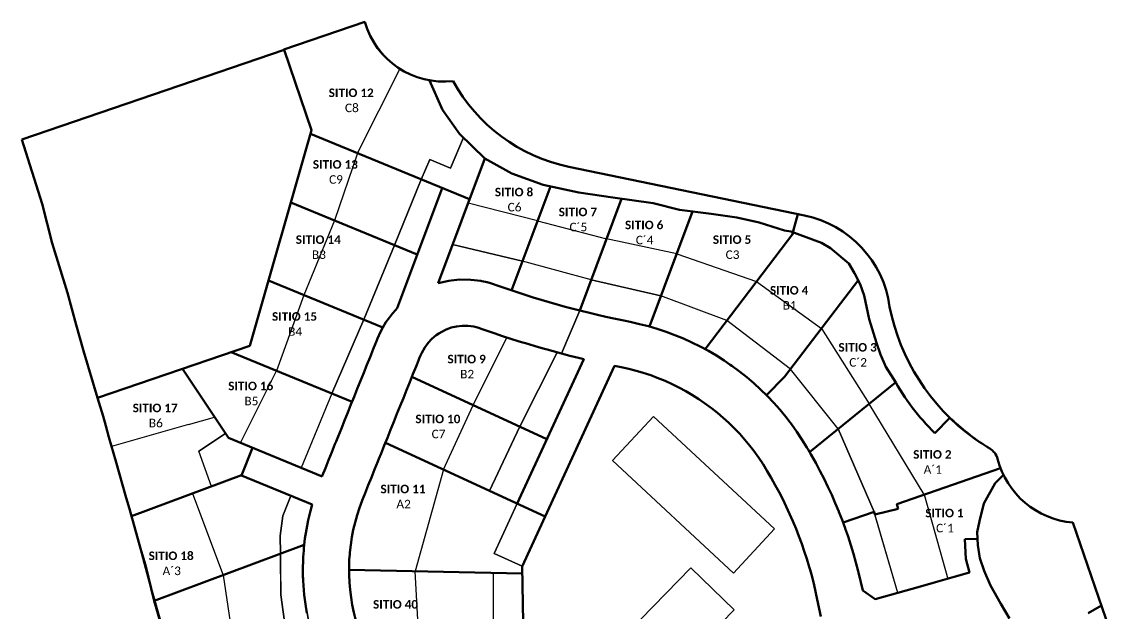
# Model space of a CAD drawing. Header units: millimetres. Extents: x 7644 to 263653, y 8049 to 298241.
# Drawn here: x 7644 to 263653, y 159884 to 298241 of the extents above; entities that cross this region are included whole.
import ezdxf

# ---------------------------------------------------------------- set-up
doc = ezdxf.new("R2010")
doc.units = ezdxf.units.MM
for name, color, linetype in [('1', 7, 'Continuous'), ('10', 7, 'Continuous'), ('11', 7, 'Continuous'), ('12', 7, 'Continuous'), ('13', 7, 'Continuous'), ('14', 7, 'Continuous'), ('15', 7, 'Continuous'), ('16', 7, 'Continuous'), ('17', 7, 'Continuous'), ('18', 7, 'Continuous'), ('19', 7, 'Continuous'), ('2', 7, 'Continuous'), ('3', 7, 'Continuous'), ('4', 7, 'Continuous'), ('40', 7, 'Continuous'), ('5', 7, 'Continuous'), ('6', 7, 'Continuous'), ('7', 7, 'Continuous'), ('8', 7, 'Continuous'), ('9', 7, 'Continuous'), ('Acceso', 4, 'Continuous'), ('E', 7, 'Continuous'), ('Edificios', 5, 'Continuous'), ('Etapa1', 3, 'Continuous'), ('Etapa2', 4, 'Continuous'), ('General', 6, 'Continuous'), ('Living', 1, 'Continuous')]:
    doc.layers.add(name, color=color, linetype=linetype)
doc.layers.add('A-AREA-____-IDEN', color=2, linetype='Continuous', lineweight=9)
doc.styles.add('Calibri_2', font='', dxfattribs={"height": 2000})
doc.styles.add('Calibri_B', font='', dxfattribs={"height": 2000})
doc.styles.get('Calibri_2').set_extended_font_data('Calibri')
doc.styles.get('Calibri_B').set_extended_font_data('Calibri', bold=True)

msp = doc.modelspace()

# ---------------------------------------------------------------- linework, layer by layer
at = {"layer": '1'}
for p, q in [((212342, 185408), (236597, 193822)), ((237276, 192257), (235393, 190279)), ((236597, 193822), (237276, 192257)), ((235393, 190279), (232668, 185525)), ((212624, 184288), (212342, 185408)), ((232668, 185525), (231673, 181398)), ((199783, 181052), (207041, 183569)), ((207041, 183569), (207228, 182930)), ((207228, 182930), (212624, 184288)), ((200945, 177787), (199783, 181052)), ((231673, 181398), (231177, 178844)), ((202204, 173783), (200945, 177787)), ((231241, 177302), (228232, 177154)), ((228232, 177154), (228457, 172574)), ((231177, 178844), (231241, 177302)), ((204395, 165189), (202204, 173783)), ((228457, 172574), (229363, 169379)), ((229363, 169379), (207317, 163127)), ((207317, 163127), (204395, 165189))]:
    msp.add_line(p, q, dxfattribs=at)
at = {"layer": '10'}
for p, q in [((92686, 199759), (98886, 215179)), ((98886, 215179), (130487, 200619)), ((123540, 185542), (92686, 199759)), ((130487, 200619), (123540, 185542))]:
    msp.add_line(p, q, dxfattribs=at)
at = {"layer": '11'}
for p, q in [((92686, 199759), (87245, 186218)), ((130080, 182529), (92686, 199759)), ((87245, 186218), (86067, 182800)), ((86067, 182800), (85592, 181096)), ((124702, 170858), (130080, 182529)), ((85185, 179374), (84847, 177638)), ((85592, 181096), (85185, 179374)), ((84847, 177638), (84578, 175889)), ((84578, 175889), (84371, 174053)), ((84248, 172338), (84191, 170648)), ((84371, 174053), (84248, 172338)), ((84191, 170648), (84196, 169991)), ((84196, 169991), (124702, 169175)), ((124702, 169175), (124702, 170858))]:
    msp.add_line(p, q, dxfattribs=at)
at = {"layer": '12'}
for p, q in [((68960, 291816), (87900, 298241)), ((75384, 272876), (68960, 291816)), ((103016, 284561), (106087, 277645)), ((106087, 277645), (110051, 272071)), ((75139, 272019), (75384, 272876)), ((112383, 256734), (75139, 272019)), ((110051, 272071), (115976, 266259)), ((115976, 266259), (112383, 256734))]:
    msp.add_line(p, q, dxfattribs=at)
msp.add_open_spline([(87900, 298241), (88983, 294834), (92435, 288761), (99922, 285145), (103016, 284561)], degree=3, knots=[0, 0, 0, 0, 11506.0970633, 21212.3696947, 21212.3696947, 21212.3696947, 21212.3696947], dxfattribs=at)
at = {"layer": '13'}
for p, q in [((75139, 272019), (70544, 255962)), ((105997, 259355), (75139, 272019)), ((100160, 243806), (105997, 259355)), ((70544, 255962), (100160, 243806))]:
    msp.add_line(p, q, dxfattribs=at)
at = {"layer": '14'}
for p, q in [((70544, 255962), (65321, 237713)), ((100160, 243806), (70544, 255962)), ((95431, 231208), (100160, 243806)), ((65321, 237713), (92113, 226717)), ((94335, 230032), (95431, 231208)), ((92113, 226717), (92804, 227942)), ((92804, 227942), (94335, 230032))]:
    msp.add_line(p, q, dxfattribs=at)
at = {"layer": '15'}
for p, q in [((60955, 222456), (65321, 237713)), ((65321, 237713), (92113, 226717)), ((91531, 225685), (90395, 223011)), ((92113, 226717), (91531, 225685)), ((90395, 223011), (88360, 217951)), ((56591, 220958), (60955, 222456)), ((84898, 209340), (56591, 220958)), ((88360, 217951), (86122, 212384)), ((86122, 212384), (84898, 209340))]:
    msp.add_line(p, q, dxfattribs=at)
at = {"layer": '16'}
for p, q in [((45258, 217066), (56591, 220958)), ((56591, 220958), (84898, 209340)), ((55954, 200882), (45258, 217066)), ((84898, 209340), (78661, 193827)), ((77879, 191883), (55954, 200882)), ((78661, 193827), (77879, 191883))]:
    msp.add_line(p, q, dxfattribs=at)
at = {"layer": '17'}
for p, q in [((45258, 217066), (25365, 210235)), ((55954, 200882), (45258, 217066)), ((25365, 210235), (33317, 182569)), ((61635, 198550), (55954, 200882)), ((59015, 192166), (61635, 198550)), ((33317, 182569), (59015, 192166))]:
    msp.add_line(p, q, dxfattribs=at)
at = {"layer": '18'}
for p, q in [((33317, 182569), (59015, 192166)), ((59015, 192166), (75552, 185298)), ((75552, 185298), (74625, 181649)), ((38628, 162792), (33317, 182569)), ((74625, 181649), (73871, 177317)), ((73871, 177317), (73709, 175883)), ((73709, 175883), (38628, 162792))]:
    msp.add_line(p, q, dxfattribs=at)
at = {"layer": '19'}
for p, q in [((38631, 162782), (73709, 175883)), ((73624, 175133), (73390, 170742)), ((73709, 175883), (73624, 175133)), ((73390, 170742), (73696, 164157)), ((73696, 164157), (74782, 157655)), ((42390, 149580), (38631, 162782))]:
    msp.add_line(p, q, dxfattribs=at)
at = {"layer": '2'}
for p, q in [((212049, 213872), (191933, 197581)), ((224713, 205620), (221234, 202029)), ((191933, 197581), (193365, 195064)), ((193365, 195064), (195314, 191346)), ((212342, 185408), (236597, 193822)), ((195314, 191346), (197114, 187554)), ((197114, 187554), (198762, 183693)), ((212624, 184288), (212342, 185408)), ((198762, 183693), (199783, 181052)), ((199783, 181052), (207041, 183569)), ((207041, 183569), (207228, 182930)), ((207228, 182930), (212624, 184288))]:
    msp.add_line(p, q, dxfattribs=at)
for points, knots in [([(221234, 202029), (219586, 203750), (216113, 207377), (213449, 211635), (212049, 213872)], [0, 0, 0, 0, 7129.1594524, 15022.7711168, 15022.7711168, 15022.7711168, 15022.7711168]), ([(236597, 193822), (235910, 195968), (235404, 197504), (233782, 198707), (229239, 201414), (226453, 203943), (224713, 205620)], [0, 0, 0, 0, 2253.1984588, 5292.4988511, 9939.5324602, 17144.9851397, 17144.9851397, 17144.9851397, 17144.9851397])]:
    msp.add_open_spline(points, degree=3, knots=knots, dxfattribs=at)
at = {"layer": '3'}
for p, q in [((203300, 237758), (186099, 215190)), ((203749, 236865), (203300, 237758)), ((204691, 234233), (203749, 236865)), ((205909, 228661), (204691, 234233)), ((208518, 220413), (205909, 228661)), ((209797, 217554), (208518, 220413)), ((186099, 215190), (181820, 210910)), ((212049, 213872), (209797, 217554)), ((191933, 197581), (212049, 213872)), ((181820, 210910), (184977, 207500)), ((184977, 207500), (187689, 204101)), ((187689, 204101), (190157, 200522)), ((190157, 200522), (191933, 197581))]:
    msp.add_line(p, q, dxfattribs=at)
at = {"layer": '4'}
for p, q in [((188255, 248933), (167471, 221663)), ((194687, 246554), (188255, 248933)), ((196825, 245279), (194687, 246554)), ((201157, 241727), (196825, 245279)), ((203300, 237758), (201157, 241727)), ((186099, 215190), (203300, 237758)), ((167471, 221663), (171973, 218969)), ((171973, 218969), (175516, 216449)), ((175516, 216449), (178876, 213689)), ((181820, 210910), (186099, 215190)), ((178876, 213689), (181820, 210910))]:
    msp.add_line(p, q, dxfattribs=at)
at = {"layer": '40'}
for p, q in [((84195, 169991), (124702, 169175)), ((84203, 168829), (84195, 169991)), ((124702, 169175), (124903, 157804)), ((84285, 167062), (84203, 168829)), ((84437, 165299), (84285, 167062)), ((84660, 163540), (84437, 165299)), ((84944, 161833), (84660, 163540)), ((85801, 158144), (84944, 161833))]:
    msp.add_line(p, q, dxfattribs=at)
at = {"layer": '5'}
for p, q in [((154478, 226955), (164575, 253853)), ((164575, 253853), (174923, 252461)), ((174923, 252461), (180164, 251328)), ((180164, 251328), (186034, 249459)), ((188255, 248933), (167471, 221663)), ((186034, 249459), (188255, 248933)), ((156312, 226412), (154478, 226955)), ((160415, 224965), (156312, 226412)), ((164403, 223238), (160415, 224965)), ((167471, 221663), (164403, 223238))]:
    msp.add_line(p, q, dxfattribs=at)
at = {"layer": '6'}
for p, q in [((138150, 230693), (147965, 256840)), ((147965, 256840), (155328, 255786)), ((164575, 253853), (154478, 226955)), ((155328, 255786), (161522, 254221)), ((161522, 254221), (164575, 253853)), ((140421, 230125), (138150, 230693)), ((142323, 229671), (140421, 230125)), ((144228, 229234), (142323, 229671)), ((146138, 228814), (144228, 229234)), ((149997, 228036), (146138, 228814)), ((154478, 226955), (149997, 228036))]:
    msp.add_line(p, q, dxfattribs=at)
at = {"layer": '7'}
for p, q in [((122192, 235418), (131323, 259741)), ((131323, 259741), (122192, 235418)), ((131323, 259741), (137984, 258286)), ((137984, 258286), (145884, 257138)), ((147965, 256840), (138150, 230693)), ((145884, 257138), (147965, 256840)), ((125370, 234368), (122192, 235418)), ((129104, 233206), (125370, 234368)), ((133463, 231942), (129104, 233206)), ((138150, 230693), (133463, 231942))]:
    msp.add_line(p, q, dxfattribs=at)
at = {"layer": '8'}
for p, q in [((115976, 266259), (105001, 237067)), ((122237, 262789), (115976, 266259)), ((129635, 260109), (122237, 262789)), ((122192, 235418), (131323, 259741)), ((131323, 259741), (129635, 260109)), ((105001, 237067), (107522, 237651)), ((107522, 237651), (110098, 237933)), ((110098, 237933), (112689, 237909)), ((112689, 237909), (115258, 237578)), ((115258, 237578), (118643, 236650)), ((118643, 236650), (121658, 235597)), ((121658, 235597), (122192, 235418))]:
    msp.add_line(p, q, dxfattribs=at)
at = {"layer": '9'}
for p, q in [((105183, 225346), (104563, 224938)), ((106724, 226209), (105183, 225346)), ((108059, 226690), (106724, 226209)), ((109334, 226985), (108059, 226690)), ((110636, 227128), (109334, 226985)), ((111946, 227115), (110636, 227128)), ((113403, 226928), (111946, 227115)), ((113892, 226820), (113403, 226928)), ((114562, 226630), (113892, 226820)), ((120117, 224722), (114562, 226630)), ((102670, 223135), (101896, 222078)), ((103563, 224092), (102670, 223135)), ((104563, 224938), (103563, 224092)), ((127954, 222282), (120117, 224722)), ((101191, 220828), (100839, 220037)), ((101896, 222078), (101191, 220828)), ((131912, 221167), (127954, 222282)), ((135874, 220126), (131912, 221167)), ((100839, 220037), (98886, 215179)), ((130487, 200619), (139110, 219335)), ((139110, 219335), (135874, 220126)), ((98886, 215179), (130487, 200619))]:
    msp.add_line(p, q, dxfattribs=at)
at = {"layer": 'Acceso'}
for p, q in [((107896, 263983), (110991, 271149)), ((110991, 271149), (115976, 266259)), ((115976, 266259), (112383, 256734)), ((101086, 261370), (103116, 266055)), ((103116, 266055), (107896, 263983)), ((101086, 261370), (94783, 246013)), ((112383, 256734), (101086, 261370)), ((112383, 256734), (101086, 261370)), ((105997, 259355), (101086, 261370)), ((100160, 243806), (105997, 259355)), ((94783, 246013), (87620, 228561)), ((94783, 246013), (100160, 243806)), ((100160, 243806), (94783, 246013)), ((108413, 246144), (105001, 237067)), ((124762, 242262), (108413, 246144)), ((95431, 231208), (100160, 243806)), ((124762, 242262), (122192, 235418)), ((122192, 235418), (124762, 242262)), ((140832, 237838), (124762, 242262)), ((105001, 237067), (107522, 237651)), ((107522, 237651), (110098, 237933)), ((110098, 237933), (112689, 237909)), ((112689, 237909), (115258, 237578)), ((115258, 237578), (118643, 236650)), ((118643, 236650), (122192, 235418)), ((140832, 237838), (138150, 230693)), ((138150, 230693), (140832, 237838)), ((157160, 234100), (140832, 237838)), ((122192, 235418), (127237, 233787)), ((127237, 233787), (133463, 231942)), ((157160, 234100), (154478, 226955)), ((154478, 226955), (157160, 234100)), ((172548, 228324), (157160, 234100)), ((94335, 230032), (95431, 231208)), ((133463, 231942), (138150, 230693)), ((138150, 230693), (142323, 229671)), ((87620, 228561), (80128, 211298)), ((87620, 228561), (92113, 226717)), ((92113, 226717), (87620, 228561)), ((92113, 226717), (92804, 227942)), ((92804, 227942), (94335, 230032)), ((142323, 229671), (145183, 229024)), ((145183, 229024), (146138, 228814)), ((146138, 228814), (149997, 228036)), ((149997, 228036), (154478, 226955)), ((172548, 228324), (167471, 221663)), ((167471, 221663), (172548, 228324)), ((187452, 216965), (172548, 228324)), ((90963, 224348), (91531, 225685)), ((91531, 225685), (92113, 226717)), ((154478, 226955), (156312, 226412)), ((156312, 226412), (160415, 224965)), ((84898, 209340), (90963, 224348)), ((160415, 224965), (164403, 223238)), ((164403, 223238), (167471, 221663)), ((124133, 203547), (132906, 220906)), ((132906, 220906), (139110, 219335)), ((167471, 221663), (171973, 218969)), ((139110, 219335), (130487, 200619)), ((171973, 218969), (175516, 216449)), ((175516, 216449), (178876, 213689)), ((186099, 215190), (181820, 210910)), ((181820, 210910), (186099, 215190)), ((187452, 216965), (186099, 215190)), ((186099, 215190), (187452, 216965)), ((198595, 202976), (187452, 216965)), ((178876, 213689), (181820, 210910)), ((80128, 211298), (72984, 193892)), ((80128, 211298), (84898, 209340)), ((84898, 209340), (80130, 211297)), ((181820, 210910), (184977, 207500)), ((77894, 191918), (84898, 209340)), ((184977, 207500), (187689, 204101)), ((117082, 188518), (124133, 203547)), ((130487, 200619), (124133, 203547)), ((124133, 203547), (130487, 200619)), ((187689, 204101), (190157, 200522)), ((191933, 197581), (198595, 202976)), ((198595, 202976), (191933, 197581)), ((191933, 197581), (198595, 202976)), ((207041, 183569), (198595, 202976)), ((49044, 197794), (55274, 201911)), ((55274, 201911), (55954, 200882)), ((55954, 200882), (61635, 198550)), ((130487, 200619), (123540, 185542)), ((190157, 200522), (191933, 197581)), ((51985, 189541), (49044, 197794)), ((61635, 198550), (59015, 192166)), ((192336, 196894), (191933, 197581)), ((193365, 195064), (192336, 196894)), ((194358, 193215), (193365, 195064)), ((59015, 192166), (51985, 189541)), ((72984, 193892), (77894, 191918)), ((195314, 191346), (194358, 193215)), ((197114, 187554), (195314, 191346)), ((70605, 187353), (68667, 182686)), ((75552, 185298), (70605, 187353)), ((123540, 185542), (117082, 188518)), ((197957, 185632), (197114, 187554)), ((74625, 181649), (75552, 185298)), ((123540, 185542), (118163, 173871)), ((130080, 182529), (123540, 185542)), ((198762, 183693), (197957, 185632)), ((68667, 182686), (68110, 177970)), ((124702, 170858), (130080, 182529)), ((199169, 182658), (198762, 183693)), ((199529, 181739), (199169, 182658)), ((207041, 183569), (199783, 181052)), ((199783, 181052), (207041, 183569)), ((212603, 164626), (207041, 183569)), ((73871, 177317), (74625, 181649)), ((199783, 181052), (199529, 181739)), ((199783, 181052), (202204, 173783)), ((68110, 177970), (68152, 173810)), ((73709, 175883), (73871, 177317)), ((68152, 173810), (73709, 175883)), ((73709, 175883), (68152, 173808)), ((73709, 175883), (68152, 173810)), ((73390, 170742), (73709, 175883)), ((68152, 173808), (68152, 170500)), ((118163, 173871), (124702, 170858)), ((202204, 173783), (204395, 165189)), ((68152, 170500), (68227, 164157)), ((73696, 164157), (73390, 170742)), ((124702, 169175), (117942, 169311)), ((117942, 169311), (117942, 157804)), ((124901, 157927), (124702, 169175)), ((68227, 164157), (69353, 156237)), ((74782, 157655), (73696, 164157)), ((204395, 165189), (207317, 163127)), ((207317, 163127), (212603, 164626))]:
    msp.add_line(p, q, dxfattribs=at)
at = {"layer": 'E'}
for p, q in [((146304, 217742), (130080, 182529)), ((148723, 217258), (146304, 217742)), ((151399, 216602), (148723, 217258)), ((155538, 215256), (151399, 216602)), ((158129, 214225), (155538, 215256)), ((162957, 211827), (158129, 214225)), ((166041, 209942), (162957, 211827)), ((168153, 208461), (166041, 209942)), ((170362, 206753), (168153, 208461)), ((173700, 203747), (170362, 206753)), ((176178, 201144), (173700, 203747)), ((177933, 199070), (176178, 201144)), ((180062, 196200), (177933, 199070)), ((182026, 193127), (180062, 196200)), ((183900, 189861), (182026, 193127)), ((184792, 188201), (183900, 189861)), ((186476, 184828), (184792, 188201)), ((188397, 180494), (186476, 184828)), ((130080, 182529), (124673, 170795)), ((190707, 174761), (188397, 180494)), ((192035, 170049), (190707, 174761)), ((124673, 170795), (124903, 157804)), ((124702, 170858), (124903, 157804)), ((193500, 164163), (192035, 170049)), ((194574, 159085), (193500, 164163))]:
    msp.add_line(p, q, dxfattribs=at)
at = {"layer": 'Edificios'}
for points in [[(155453, 205924), (183752, 179602), (174127, 169254), (145827, 195576)], [(140654, 146371), (164163, 170498), (174286, 160635), (150776, 136508)]]:
    msp.add_lwpolyline(points, close=True, dxfattribs=at)
at = {"layer": 'Etapa1'}
for p, q in [((147965, 256840), (138150, 230693)), ((147964, 256836), (155518, 255738)), ((155518, 255738), (161522, 254221)), ((161522, 254221), (164575, 253853)), ((164575, 253853), (168925, 253329)), ((168925, 253329), (174923, 252461)), ((174923, 252461), (180164, 251328)), ((180164, 251328), (186034, 249459)), ((186034, 249459), (187554, 249192)), ((187554, 249192), (194687, 246554)), ((194687, 246554), (196825, 245279)), ((196825, 245279), (201157, 241727)), ((201157, 241727), (203749, 236865)), ((203749, 236865), (204691, 234233)), ((204691, 234233), (205909, 228661)), ((138150, 230693), (133887, 220639)), ((205909, 228661), (208528, 220391)), ((105183, 225346), (103563, 224092)), ((106724, 226209), (105183, 225346)), ((108059, 226690), (106724, 226209)), ((109334, 226985), (108059, 226690)), ((110636, 227128), (109334, 226985)), ((111946, 227115), (110636, 227128)), ((113403, 226928), (111946, 227115)), ((115105, 226446), (113403, 226928)), ((118172, 225375), (115105, 226446)), ((122068, 224085), (118172, 225375)), ((103563, 224092), (101896, 222078)), ((129911, 221721), (122068, 224085)), ((101191, 220828), (100839, 220037)), ((101896, 222078), (101191, 220828)), ((133887, 220639), (129911, 221721)), ((208528, 220391), (209797, 217554)), ((100839, 220037), (98886, 215179)), ((98886, 215179), (88682, 189799)), ((209797, 217554), (211587, 214689)), ((211587, 214689), (212049, 213872)), ((221234, 202029), (224743, 205724)), ((88682, 189799), (87936, 187943)), ((87936, 187943), (86609, 184484)), ((86609, 184484), (86067, 182800)), ((86067, 182800), (85592, 181096)), ((85185, 179374), (84578, 175889)), ((85592, 181096), (85185, 179374)), ((263653, 151557), (253529, 181062)), ((84578, 175889), (84371, 174053)), ((84371, 174053), (84191, 170648)), ((84191, 170648), (84285, 167062)), ((84285, 167062), (84660, 163540)), ((84660, 163540), (84944, 161833)), ((84944, 161833), (85793, 158142))]:
    msp.add_line(p, q, dxfattribs=at)
for points in [[(212049, 213872), (214951, 209140), (216842, 206474), (221234, 202029)], [(253529, 181062), (241718, 182437), (237203, 190999), (235910, 195968)]]:
    msp.add_open_spline(points, degree=3, dxfattribs=at)
msp.add_open_spline([(235910, 195968), (235541, 197496), (231217, 200082), (227361, 203191), (224743, 205724)], degree=3, knots=[0, 0, 0, 0, 3039.300396, 13621.7825264, 13621.7825264, 13621.7825264, 13621.7825264], dxfattribs=at)
at = {"layer": 'Etapa2'}
for p, q in [((87900, 298241), (68989, 291826)), ((68989, 291826), (75384, 272876)), ((103016, 284561), (106087, 277645)), ((106087, 277645), (110051, 272071)), ((75384, 272876), (60955, 222456)), ((110051, 272071), (115976, 266259)), ((115976, 266259), (122237, 262789)), ((122237, 262789), (129635, 260109)), ((129635, 260109), (137984, 258286)), ((137984, 258286), (145884, 257138)), ((138150, 230693), (147965, 256840)), ((145884, 257138), (147964, 256836)), ((133887, 220639), (138150, 230693)), ((103563, 224092), (105183, 225346)), ((105183, 225346), (106724, 226209)), ((106724, 226209), (108059, 226690)), ((108059, 226690), (109334, 226985)), ((109334, 226985), (110636, 227128)), ((110636, 227128), (111946, 227115)), ((111946, 227115), (113403, 226928)), ((113403, 226928), (115105, 226446)), ((115105, 226446), (122068, 224085)), ((101896, 222078), (103563, 224092)), ((122068, 224085), (129911, 221721)), ((60955, 222456), (25365, 210235)), ((100839, 220037), (101896, 222078)), ((129911, 221721), (133887, 220639)), ((98886, 215179), (100839, 220037)), ((87936, 187943), (98886, 215179)), ((25366, 210233), (42534, 149618)), ((86609, 184484), (87936, 187943)), ((86067, 182800), (86609, 184484)), ((85185, 179374), (86067, 182800)), ((84371, 174053), (85185, 179374)), ((84191, 170648), (84371, 174053)), ((84285, 167062), (84191, 170648)), ((84660, 163540), (84285, 167062)), ((84944, 161833), (84660, 163540)), ((85793, 158142), (84944, 161833))]:
    msp.add_line(p, q, dxfattribs=at)
msp.add_open_spline([(87900, 298241), (87900, 298241), (90624, 287085), (103016, 284561)], degree=3, dxfattribs=at)
at = {"layer": 'General', "color": 210, "lineweight": 70}
for p, q in [((68960, 291816), (87900, 298241)), ((7644, 270755), (68989, 291731)), ((75384, 272876), (68989, 291731)), ((106087, 277645), (103016, 284561)), ((110051, 272071), (106087, 277645)), ((60955, 222456), (75384, 272876)), ((75139, 272019), (112383, 256734)), ((115976, 266259), (110051, 272071)), ((12368, 255663), (7644, 270755)), ((115963, 266272), (105001, 237067)), ((122237, 262789), (115976, 266259)), ((135596, 264339), (190751, 252955)), ((129635, 260109), (122237, 262789)), ((105997, 259355), (95431, 231208)), ((122192, 235418), (131323, 259741)), ((137984, 258286), (129635, 260109)), ((145884, 257138), (137984, 258286)), ((138150, 230693), (147965, 256840)), ((155328, 255786), (145884, 257138)), ((14743, 246487), (12368, 255663)), ((70544, 255962), (100160, 243806)), ((154478, 226955), (164575, 253853)), ((161522, 254221), (155328, 255786)), ((168925, 253329), (161522, 254221)), ((174923, 252461), (168925, 253329)), ((180164, 251328), (174923, 252461)), ((186034, 249459), (180164, 251328)), ((189200, 253275), (187881, 248442)), ((188255, 248933), (167471, 221663)), ((187554, 249192), (186034, 249459)), ((194687, 246554), (187554, 249192)), ((18350, 234836), (14743, 246487)), ((194687, 246554), (196825, 245279)), ((201157, 241727), (196825, 245279)), ((201157, 241727), (202445, 239455)), ((203749, 236865), (202445, 239455)), ((92113, 226717), (65321, 237713)), ((105001, 237067), (107522, 237651)), ((107522, 237651), (108073, 237712)), ((108073, 237712), (110098, 237933)), ((110098, 237933), (112689, 237909)), ((112689, 237909), (114998, 237612)), ((114998, 237612), (115258, 237578)), ((115258, 237578), (116530, 237298)), ((116530, 237298), (117034, 237155)), ((117034, 237155), (117771, 236946)), ((117771, 236946), (118643, 236650)), ((119811, 236237), (118643, 236650)), ((121658, 235597), (119811, 236237)), ((123511, 234974), (121658, 235597)), ((203429, 237927), (186099, 215190)), ((204691, 234233), (203749, 236865)), ((20342, 227333), (18350, 234836)), ((125370, 234368), (123511, 234974)), ((127234, 233779), (125370, 234368)), ((129104, 233206), (127234, 233779)), ((130978, 232651), (129104, 233206)), ((205909, 228661), (204691, 234233)), ((94335, 230032), (95026, 230774)), ((95026, 230774), (95431, 231208)), ((132858, 232112), (130978, 232651)), ((133463, 231942), (132858, 232112)), ((134742, 231590), (133463, 231942)), ((136630, 231084), (134742, 231590)), ((138524, 230596), (136630, 231084)), ((140421, 230125), (138524, 230596)), ((92113, 226717), (92804, 227942)), ((92804, 227942), (93615, 229050)), ((93616, 229051), (94335, 230032)), ((142323, 229671), (140421, 230125)), ((144228, 229234), (142323, 229671)), ((146138, 228814), (144228, 229234)), ((148054, 228428), (146138, 228814)), ((148456, 228347), (148054, 228428)), ((149997, 228036), (148456, 228347)), ((152110, 227526), (149997, 228036)), ((207574, 223159), (205909, 228661)), ((22088, 221236), (20342, 227333)), ((90839, 224128), (91531, 225685)), ((91531, 225685), (92113, 226717)), ((104563, 224938), (105183, 225346)), ((105183, 225346), (106724, 226209)), ((106724, 226209), (108059, 226690)), ((108059, 226690), (109334, 226985)), ((109334, 226985), (110636, 227128)), ((110636, 227128), (111946, 227115)), ((111946, 227115), (113403, 226928)), ((113403, 226928), (113892, 226820)), ((113892, 226820), (114562, 226630)), ((114562, 226630), (115105, 226446)), ((115105, 226446), (116241, 226043)), ((116241, 226043), (118172, 225375)), ((118172, 225375), (120117, 224722)), ((154226, 227026), (152110, 227526)), ((155277, 226727), (154226, 227026)), ((156312, 226412), (155277, 226727)), ((158375, 225724), (156312, 226412)), ((160415, 224965), (158375, 225724)), ((90395, 223011), (89852, 221662)), ((90395, 223011), (90598, 223518)), ((90395, 223011), (90598, 223518)), ((90598, 223518), (90843, 224126)), ((101896, 222078), (102670, 223135)), ((102670, 223135), (103563, 224092)), ((103563, 224092), (104563, 224938)), ((120117, 224722), (122068, 224085)), ((122068, 224085), (124025, 223467)), ((124025, 223467), (125987, 222866)), ((125987, 222866), (127954, 222282)), ((162423, 224137), (160415, 224965)), ((164403, 223238), (162423, 224137)), ((166350, 222270), (164403, 223238)), ((208528, 220391), (207574, 223159)), ((25365, 210235), (22088, 221236)), ((60955, 222456), (25365, 210235)), ((56591, 220958), (84898, 209340)), ((89852, 221662), (89106, 219806)), ((100839, 220037), (101191, 220828)), ((101191, 220828), (101896, 222078)), ((127954, 222282), (129911, 221721)), ((129911, 221721), (130570, 221536)), ((130570, 221536), (131912, 221167)), ((131912, 221167), (133887, 220639)), ((133887, 220639), (135874, 220126)), ((168262, 221235), (166350, 222270)), ((170137, 220135), (168262, 221235)), ((209797, 217554), (208528, 220391)), ((88360, 217951), (87614, 216095)), ((89106, 219806), (88360, 217951)), ((99127, 215778), (99873, 217633)), ((99873, 217633), (100415, 218982)), ((100415, 218982), (100619, 219489)), ((100619, 219489), (100839, 220037)), ((123540, 185542), (139110, 219335)), ((124673, 170795), (146304, 217742)), ((135874, 220126), (137866, 219632)), ((137866, 219632), (139110, 219335)), ((146304, 217742), (147832, 217454)), ((171973, 218969), (170137, 220135)), ((173381, 218012), (171973, 218969)), ((173767, 217740), (173381, 218012)), ((175516, 216449), (173767, 217740)), ((55954, 200882), (45258, 217066)), ((87614, 216095), (86868, 214239)), ((98381, 213922), (99127, 215778)), ((130487, 200619), (98886, 215179)), ((147832, 217454), (149613, 217061)), ((149613, 217061), (151399, 216602)), ((151399, 216602), (152223, 216367)), ((152223, 216367), (153033, 216120)), ((153033, 216120), (154783, 215537)), ((154783, 215537), (156293, 214975)), ((177220, 215098), (175516, 216449)), ((178876, 213689), (177220, 215098)), ((186099, 215190), (181820, 210910)), ((209797, 217554), (211587, 214689)), ((86868, 214239), (86122, 212384)), ((97635, 212066), (98381, 213922)), ((156296, 214981), (158129, 214225)), ((158129, 214225), (159766, 213482)), ((159766, 213482), (161376, 212682)), ((161376, 212682), (162957, 211827)), ((180481, 212222), (178876, 213689)), ((212049, 213872), (191933, 197581)), ((26633, 205974), (25365, 210235)), ((85376, 210528), (84630, 208672)), ((86122, 212384), (85376, 210528)), ((96142, 208355), (96889, 210211)), ((96889, 210211), (97635, 212066)), ((162957, 211827), (164507, 210916)), ((164507, 210916), (166041, 209942)), ((166041, 209942), (167352, 209051)), ((182034, 210701), (180481, 212222)), ((183533, 209126), (182034, 210701)), ((84630, 208672), (83884, 206817)), ((95396, 206499), (96142, 208355)), ((167352, 209051), (168954, 207870)), ((168954, 207870), (170362, 206753)), ((184977, 207500), (183533, 209126)), ((186362, 205824), (184977, 207500)), ((27248, 203743), (26633, 205974)), ((83138, 204961), (82392, 203106)), ((83884, 206817), (83138, 204961)), ((94650, 204644), (95396, 206499)), ((170362, 206753), (171731, 205588)), ((171731, 205588), (173058, 204376)), ((187394, 204495), (186362, 205824)), ((224713, 205620), (221234, 202029)), ((27993, 201037), (27248, 203743)), ((82392, 203106), (81646, 201250)), ((93158, 200932), (93904, 202788)), ((93904, 202788), (94650, 204644)), ((173058, 204376), (174342, 203118)), ((174342, 203118), (175581, 201816)), ((187689, 204101), (187394, 204495)), ((188954, 202333), (187689, 204101)), ((190157, 200522), (188954, 202333)), ((29632, 195435), (27993, 201037)), ((77879, 191883), (55954, 200882)), ((81160, 200043), (80900, 199394)), ((81646, 201250), (81160, 200043)), ((92412, 199077), (93158, 200932)), ((130080, 182529), (92686, 199759)), ((175581, 201816), (176774, 200471)), ((176774, 200471), (177933, 199070)), ((191297, 198670), (190157, 200522)), ((58987, 192097), (61635, 198550)), ((80153, 197539), (79407, 195683)), ((80900, 199394), (80153, 197539)), ((91181, 196014), (91666, 197221)), ((91666, 197221), (92412, 199077)), ((177933, 199070), (178900, 197824)), ((178900, 197824), (180062, 196200)), ((191582, 198182), (191297, 198670)), ((192336, 196894), (191582, 198182)), ((32048, 186899), (29632, 195435)), ((79407, 195683), (78661, 193827)), ((90174, 193510), (90920, 195366)), ((90920, 195366), (91181, 196014)), ((180062, 196200), (181057, 194703)), ((181057, 194703), (182026, 193127)), ((193365, 195064), (192336, 196894)), ((194358, 193215), (193365, 195064)), ((59015, 192166), (33317, 182569)), ((75552, 185298), (58987, 192097)), ((78661, 193827), (77915, 191972)), ((89428, 191654), (90174, 193510)), ((182026, 193127), (182968, 191518)), ((195314, 191346), (194358, 193215)), ((236597, 193822), (212342, 185408)), ((237276, 192257), (235393, 190279)), ((77915, 191972), (77879, 191883)), ((87936, 187943), (88682, 189799)), ((88682, 189799), (89428, 191654)), ((182968, 191518), (183900, 189861)), ((183900, 189861), (184792, 188201)), ((196233, 189459), (195314, 191346)), ((197114, 187554), (196233, 189459)), ((235393, 190279), (232668, 185525)), ((32801, 184305), (32048, 186899)), ((87409, 186633), (87936, 187943)), ((184792, 188201), (185650, 186522)), ((197957, 185632), (197114, 187554)), ((75552, 185299), (75131, 183788)), ((86067, 182800), (86609, 184484)), ((86609, 184484), (87245, 186218)), ((87245, 186218), (87409, 186633)), ((185650, 186522), (186476, 184828)), ((186476, 184828), (187267, 183117)), ((198762, 183693), (197957, 185632)), ((212624, 184288), (212342, 185408)), ((232668, 185525), (231673, 181398)), ((35434, 175044), (32801, 184305)), ((75131, 183788), (74625, 181649)), ((85592, 181096), (86067, 182800)), ((187267, 183117), (188024, 181390)), ((198809, 183578), (198762, 183693)), ((199529, 181739), (198809, 183578)), ((207041, 183569), (199783, 181052)), ((207203, 182924), (207041, 183569)), ((207203, 182924), (212624, 184288)), ((74205, 179490), (73871, 177317)), ((74625, 181649), (74205, 179490)), ((84847, 177638), (85185, 179374)), ((85185, 179374), (85592, 181096)), ((188024, 181390), (188769, 179597)), ((188769, 179597), (189435, 177898)), ((200257, 179770), (199529, 181739)), ((200282, 179700), (200257, 179770)), ((200945, 177787), (200282, 179700)), ((231673, 181398), (231177, 178844)), ((253529, 181062), (263653, 151557)), ((253529, 181062), (263653, 151557)), ((73871, 177317), (73709, 175883)), ((84578, 175889), (84847, 177638)), ((189435, 177898), (190101, 176094)), ((201594, 175791), (200945, 177787)), ((231241, 177302), (228232, 177154)), ((228232, 177154), (228457, 172574)), ((231177, 178844), (231304, 175760)), ((36529, 171116), (35434, 175044)), ((38631, 162783), (73709, 175883)), ((73571, 174535), (73464, 172940)), ((73624, 175133), (73571, 174535)), ((73624, 175133), (73709, 175883)), ((84371, 174053), (84578, 175889)), ((190707, 174348), (190101, 176094)), ((191291, 172553), (190707, 174348)), ((202204, 173783), (201594, 175791)), ((231304, 175760), (231749, 172744)), ((73419, 171921), (73390, 170742)), ((73464, 172940), (73419, 171921)), ((84191, 170648), (84213, 171555)), ((84213, 171555), (84248, 172338)), ((84248, 172338), (84340, 173698)), ((84340, 173698), (84371, 174053)), ((191291, 172553), (191838, 170749)), ((202773, 171762), (202204, 173783)), ((203303, 169731), (202773, 171762)), ((228457, 172574), (229363, 169379)), ((231749, 172744), (232785, 169811)), ((38628, 162792), (36529, 171116)), ((73390, 170742), (73405, 168544)), ((84203, 168829), (84191, 170648)), ((124702, 169175), (84195, 169991)), ((124903, 157804), (124673, 170795)), ((192035, 170049), (191838, 170749)), ((192349, 168935), (192035, 170049)), ((203384, 169394), (203303, 169731)), ((204395, 165189), (203384, 169394)), ((229363, 169379), (225729, 168348)), ((232785, 169811), (234273, 166350)), ((73405, 168544), (73507, 166347)), ((84285, 167062), (84203, 168829)), ((84437, 165299), (84285, 167062)), ((192826, 167106), (192349, 168935)), ((193252, 165334), (192826, 167106)), ((221421, 167129), (217888, 166125)), ((225729, 168348), (221421, 167129)), ((73507, 166347), (73696, 164157)), ((73696, 164157), (73972, 161976)), ((84660, 163540), (84437, 165299)), ((193498, 164174), (193252, 165334)), ((194574, 159085), (193500, 164163)), ((207317, 163127), (204395, 165189)), ((217888, 166125), (207317, 163127)), ((234273, 166350), (236642, 162039)), ((42390, 149580), (38628, 162792)), ((73972, 161976), (74320, 159884)), ((84944, 161833), (84660, 163540)), ((85312, 160067), (84944, 161833)), ((236642, 162039), (238743, 158594)), ((260196, 161630), (257077, 159853)), ((85793, 158142), (85312, 160067))]:
    msp.add_line(p, q, dxfattribs=at)
for centre, radius, start, end in [((106326, 303409), 19137, 195.67005, 276.65217), ((143681, 303513), 40000, 208.54208, 258.33801), ((185652, 228248), 25228, 7.62013, 78.33801), ((259698, 241342), 50000, 191.24399, 233.86171), ((259698, 241342), 55000, 208.98621, 225.62623), ((259698, 241342), 50000, 233.86171, 239.18874), ((232038, 194964), 4000, 14.53221, 59.18874), ((255270, 200986), 20000, 194.53221, 265.00473)]:
    msp.add_arc(centre, radius, start, end, dxfattribs=at)
at = {"layer": 'Living'}
for p, q in [((86159, 267497), (96164, 287337)), ((96164, 287337), (96524, 287116)), ((96524, 287116), (97049, 286810)), ((97049, 286810), (97800, 286406)), ((97800, 286406), (98464, 286079)), ((98464, 286079), (98895, 285881)), ((98895, 285881), (99483, 285629)), ((99483, 285629), (99921, 285455)), ((99921, 285455), (100133, 285375)), ((100133, 285375), (100839, 285128)), ((100839, 285128), (101395, 284954)), ((101395, 284954), (101581, 284901)), ((101581, 284901), (101968, 284796)), ((101968, 284796), (102660, 284632)), ((102660, 284632), (103016, 284561)), ((103016, 284561), (106087, 277645)), ((106087, 277645), (110051, 272071)), ((110051, 272071), (110991, 271149)), ((110991, 271149), (107896, 263983)), ((86159, 267497), (80805, 251750)), ((101086, 261370), (86159, 267497)), ((101086, 261370), (86159, 267497)), ((101086, 261370), (86159, 267497)), ((103116, 266055), (101086, 261370)), ((107896, 263983), (103116, 266055)), ((94783, 246013), (101086, 261370)), ((112057, 255837), (108413, 246144)), ((128287, 251654), (112057, 255837)), ((80805, 251750), (73642, 234298)), ((80805, 251750), (94783, 246013)), ((94783, 246013), (80805, 251750)), ((124762, 242262), (128287, 251654)), ((124762, 242262), (128287, 251654)), ((128287, 251654), (144439, 247447)), ((87620, 228561), (94783, 246013)), ((108413, 246144), (124762, 242262)), ((144439, 247447), (140832, 237838)), ((144439, 247447), (140832, 237838)), ((160873, 243990), (144439, 247447)), ((157160, 234100), (160873, 243990)), ((157160, 234100), (160873, 243990)), ((160873, 243990), (179537, 237495)), ((140832, 237838), (124762, 242262)), ((140832, 237838), (157160, 234100)), ((172548, 228324), (179537, 237495)), ((179537, 237495), (172548, 228324)), ((179537, 237495), (194700, 226474)), ((73642, 234298), (67227, 216593)), ((73642, 234298), (87620, 228561)), ((87620, 228561), (73642, 234298)), ((172548, 228324), (157160, 234100)), ((80130, 211297), (87620, 228561)), ((187452, 216965), (172548, 228324)), ((187452, 216965), (194700, 226474)), ((194700, 226474), (187452, 216965)), ((194700, 226474), (205871, 208868)), ((113217, 208576), (121093, 224403)), ((121093, 224403), (132906, 220906)), ((132906, 220906), (124133, 203547)), ((58794, 199716), (67227, 216593)), ((67227, 216593), (80130, 211297)), ((67227, 216593), (80130, 211297)), ((198595, 202976), (187452, 216965)), ((80130, 211297), (72984, 193892)), ((106271, 193499), (113217, 208576)), ((113217, 208576), (124133, 203547)), ((124133, 203547), (113217, 208576)), ((205871, 208868), (198595, 202976)), ((205871, 208868), (198595, 202976)), ((218709, 187617), (205871, 208868)), ((46661, 204027), (52724, 205769)), ((52724, 205769), (55274, 201911)), ((46661, 204027), (28639, 198847)), ((124133, 203547), (117082, 188518)), ((198595, 202976), (207041, 183569)), ((55274, 201911), (49044, 197794)), ((72984, 193892), (58794, 199716)), ((28639, 198847), (33317, 182569)), ((51985, 189541), (49044, 197794)), ((59015, 192166), (47578, 187895)), ((70605, 187353), (59015, 192166)), ((106271, 193499), (99670, 169679)), ((123540, 185542), (106271, 193499)), ((123540, 185542), (106271, 193499)), ((117082, 188518), (106271, 193499)), ((33317, 182569), (51985, 189541)), ((47578, 187895), (54706, 168792)), ((68667, 182686), (70605, 187353)), ((212342, 185408), (218709, 187617)), ((212342, 185408), (218709, 187617)), ((218709, 187617), (224289, 167940)), ((118163, 173871), (123540, 185542)), ((212624, 184288), (212342, 185408)), ((212624, 184288), (212342, 185408)), ((68110, 177970), (68667, 182686)), ((207041, 183569), (207229, 182930)), ((207228, 182930), (212624, 184288)), ((207228, 182930), (212624, 184288)), ((207228, 182930), (212624, 184288)), ((212603, 164626), (207228, 182930)), ((68152, 173808), (68110, 177970)), ((54706, 168792), (68152, 173808)), ((68152, 173808), (54707, 168786)), ((68227, 164157), (68152, 173808)), ((124702, 170858), (118163, 173871)), ((100983, 144870), (99670, 169679)), ((99670, 169679), (117942, 169311)), ((99670, 169679), (124702, 169175)), ((117942, 169311), (117942, 157804)), ((124673, 170795), (124702, 170858)), ((124702, 169175), (124673, 170795)), ((54706, 168792), (57792, 148168)), ((224289, 167940), (212603, 164626)), ((69353, 156237), (68227, 164157))]:
    msp.add_line(p, q, dxfattribs=at)

# ---------------------------------------------------------------- texts
at = {"layer": 'A-AREA-____-IDEN', "color": 5, "char_height": 2000, "attachment_point": 1}
for s, insert, width, style in [('SITIO 12', (79423, 282643), 13227.84, 'Calibri_B'), ('C8', (83225, 279117), 4008.44, 'Calibri_2'), ('SITIO 13', (75712, 265882), 13227.84, 'Calibri_B'), ('C9', (79514, 262356), 4008.44, 'Calibri_2'), ('SITIO 8', (118296, 259411), 11263.71, 'Calibri_B'), ('C6', (121288, 255886), 4008.44, 'Calibri_2'), ('SITIO 7', (133235, 254762), 11263.71, 'Calibri_B'), ('C´5', (135765, 251236), 5130.8, 'Calibri_2'), ('SITIO 6', (148746, 251717), 11263.71, 'Calibri_B'), ('SITIO 14', (71715, 248291), 13227.84, 'Calibri_B'), ('C´4', (151276, 248191), 5130.8, 'Calibri_2'), ('SITIO 5', (169300, 248291), 11263.71, 'Calibri_B'), ('B3', (75500, 244765), 4048.52, 'Calibri_2'), ('C3', (172292, 244765), 4008.44, 'Calibri_2'), ('SITIO 4', (182667, 236433), 11263.71, 'Calibri_B'), ('B1', (185642, 232908), 4048.52, 'Calibri_2'), ('SITIO 15', (66158, 230306), 13227.84, 'Calibri_B'), ('B4', (69943, 226781), 4048.52, 'Calibri_2'), ('SITIO 3', (198684, 223080), 11263.71, 'Calibri_B'), ('SITIO 9', (107206, 220330), 11263.71, 'Calibri_B'), ('C´2', (201214, 219554), 5130.8, 'Calibri_2'), ('B2', (110181, 216804), 4048.52, 'Calibri_2'), ('SITIO 16', (55919, 214035), 13227.84, 'Calibri_B'), ('B5', (59704, 210509), 4048.52, 'Calibri_2'), ('SITIO 17', (33557, 208896), 13227.84, 'Calibri_B'), ('B6', (37342, 205370), 4048.52, 'Calibri_2'), ('SITIO 10', (99706, 206326), 13227.84, 'Calibri_B'), ('C7', (103509, 202800), 4008.44, 'Calibri_2'), ('SITIO 2', (216174, 198019), 11263.71, 'Calibri_B'), ('A´1', (218621, 194494), 5331.22, 'Calibri_2'), ('SITIO 11', (91540, 189929), 13227.84, 'Calibri_B'), ('A2', (95260, 186403), 4208.86, 'Calibri_2'), ('SITIO 1', (219005, 184305), 11263.71, 'Calibri_B'), ('C´1', (221535, 180780), 5130.8, 'Calibri_2'), ('SITIO 18', (37299, 174303), 13227.84, 'Calibri_B'), ('A´3', (40556, 170777), 5331.22, 'Calibri_2'), ('SITIO 40', (89795, 162935), 13227.84, 'Calibri_B')]:
    msp.add_mtext(s, dxfattribs=dict(at, insert=insert, width=width, style=style))

doc.saveas('drawing.dxf')
